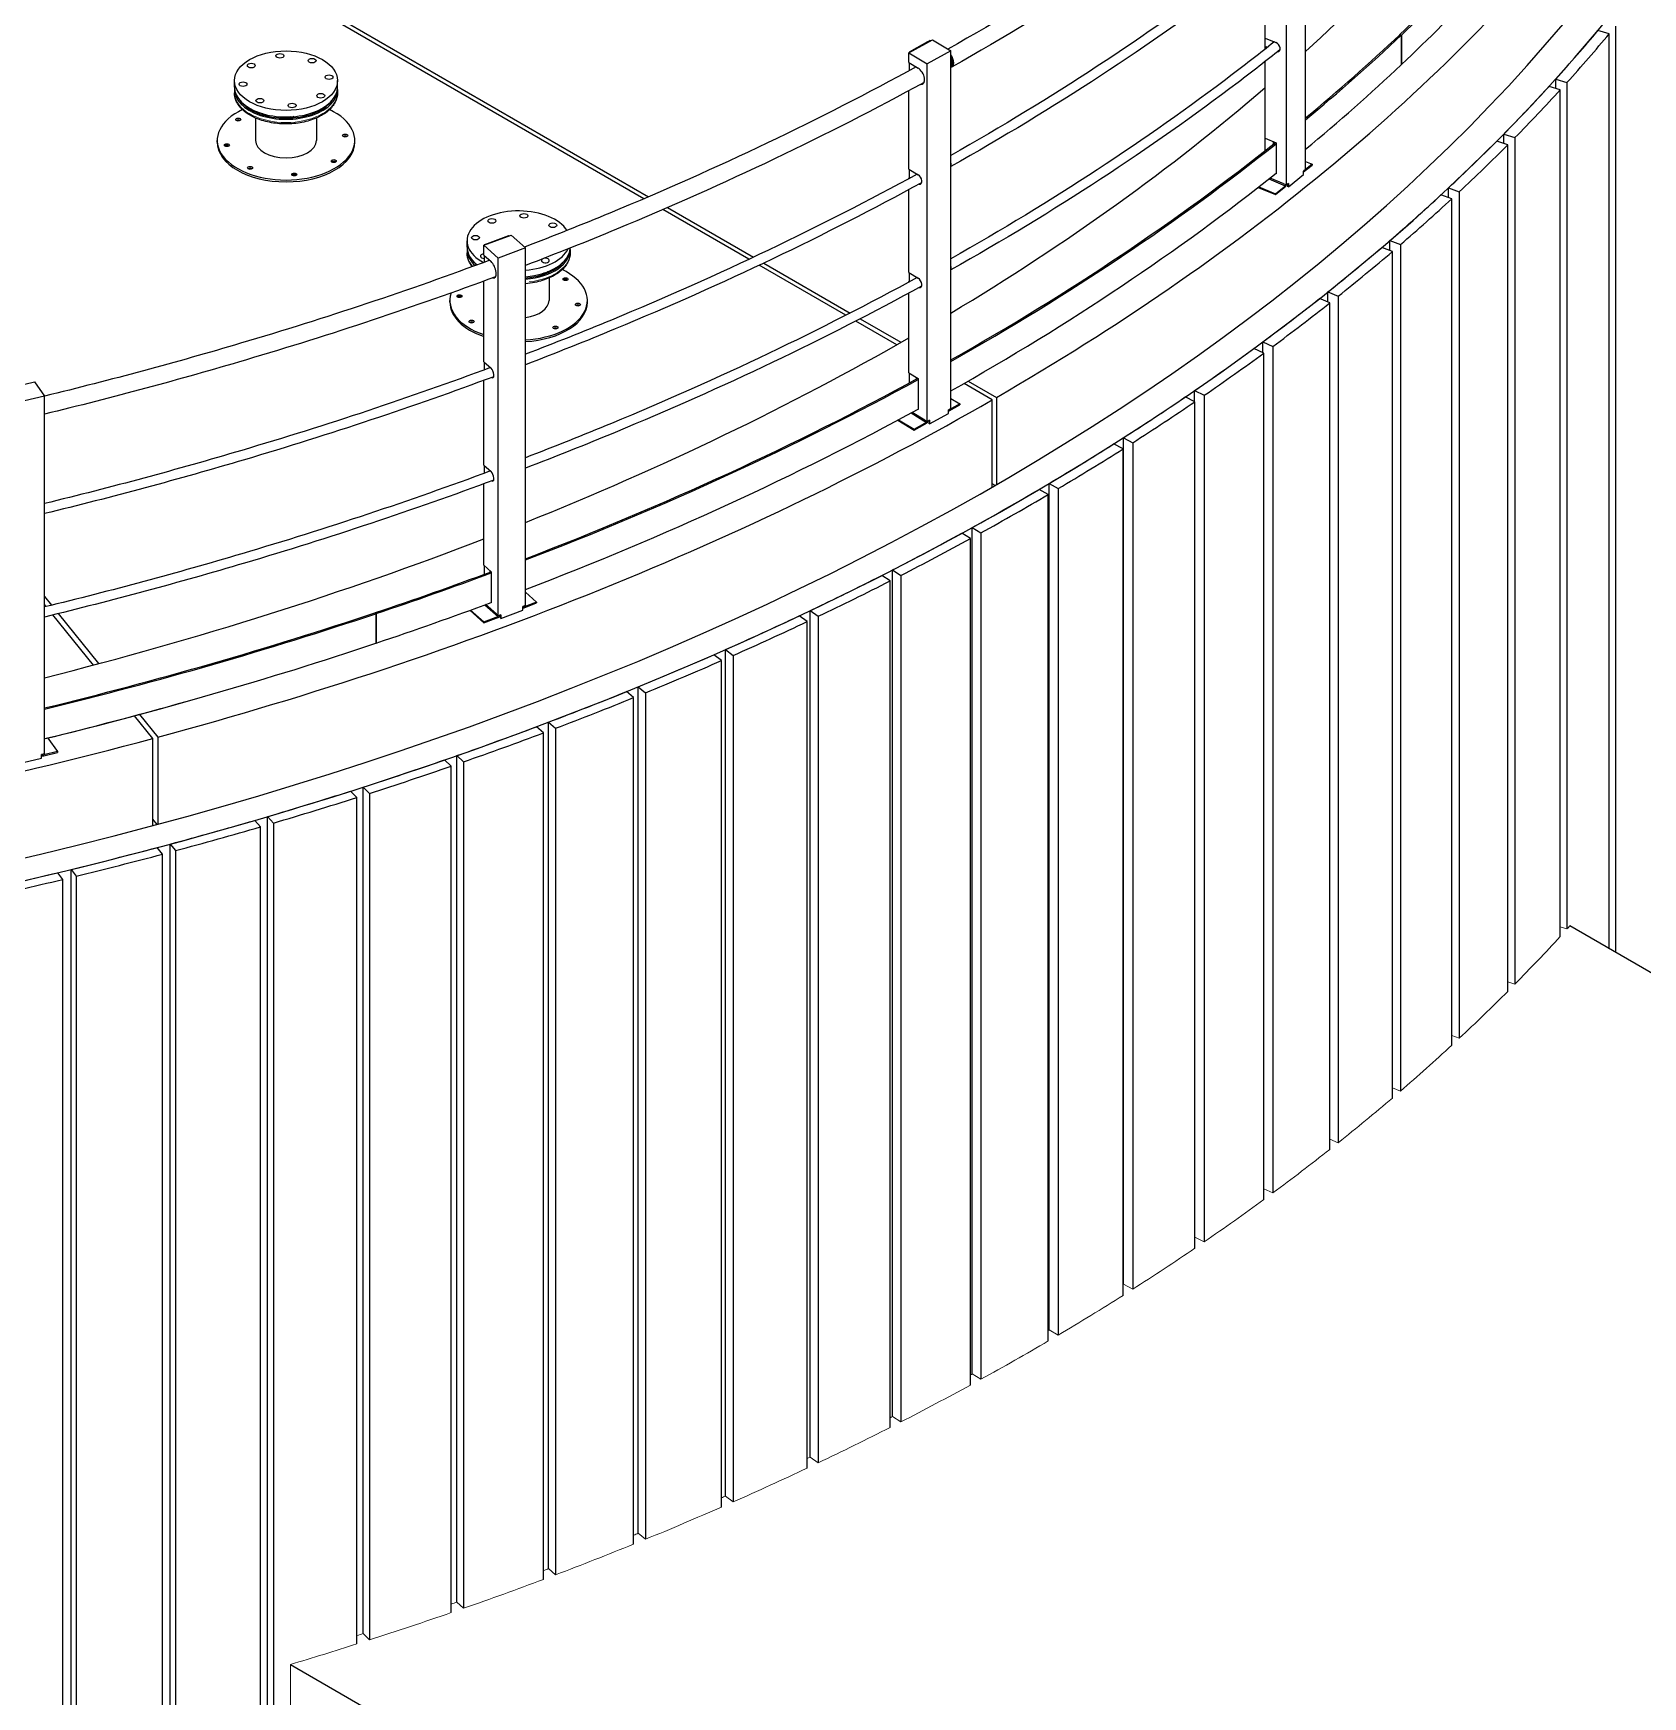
# Model space of a CAD drawing. Header units: millimetres. Extents: x 0 to 89100, y 0 to 63000.
# Drawn here: x 70620 to 73956, y 52190 to 55637 of the extents above; entities that cross this region are included whole.
import ezdxf

# ---------------------------------------------------------------- set-up
doc = ezdxf.new("R2010")
doc.units = ezdxf.units.MM
doc.header["$LTSCALE"] = 150
doc.layers.add('Visible', color=7, linetype='Continuous', lineweight=25)
doc.layers.add('Visible Narrow', color=7, linetype='Continuous', lineweight=18)

msp = doc.modelspace()

# ---------------------------------------------------------------- linework, layer by layer
at = {"layer": 'Visible'}
for p, q in [((71885.45, 55294.57), (68514.29, 57240.91)), ((68522.77, 57245.81), (71895.19, 55298.75)), ((73256.72, 55354.92), (73256.72, 56096.5)), ((73217.44, 55323.22), (73217.44, 56064.81)), ((73172.05, 55792.49), (73172.05, 55603.83)), ((73172.91, 55627.6), (73172.91, 55793.17)), ((73899.28, 55652.07), (73899.28, 53732.62)), ((72434.72, 55596.95), (72483.47, 55623.9)), ((72473.3, 55619.44), (72439.71, 55600.87)), ((72473.3, 55619.44), (72478.17, 55622.13)), ((72479.17, 55621.53), (72478.17, 55622.13)), ((72483.47, 55623.9), (72521.34, 55601.07)), ((73172.91, 55627.6), (73195.18, 55618.4)), ((73451.81, 55634.43), (73455, 55633.3)), ((73452.31, 55634.26), (73452.31, 55634.91)), ((73452.31, 55634.91), (73455.51, 55633.78)), ((73455, 55633.3), (73455, 55572.07)), ((73455.51, 55633.78), (73455.51, 55572.54)), ((73886.31, 55636.45), (73862.64, 55643)), ((73886.31, 53740.11), (73886.31, 55636.45)), ((72434.72, 55596.95), (72472.58, 55574.12)), ((72434.72, 55576.74), (72434.72, 55596.95)), ((72439.71, 55600.87), (72434.83, 55598.17)), ((72435.84, 55597.57), (72434.83, 55598.17)), ((72434.83, 55598.17), (72434.83, 55597.01)), ((72521.34, 55601.07), (72472.58, 55574.12)), ((72521.34, 54859.49), (72521.34, 55601.07)), ((73172.05, 55578.16), (73172.05, 55393.54)), ((73172.91, 55609.22), (73174.22, 55610.28)), ((73176.83, 55607.61), (73172.91, 55609.22)), ((73172.91, 55604.51), (73172.91, 55609.22)), ((73172.91, 55420), (73172.91, 55578.84)), ((73174.22, 55610.28), (73178.15, 55608.66)), ((72434.72, 55576.74), (72453.65, 55565.33)), ((72434.83, 55576.67), (72434.83, 55559.85)), ((72472.58, 54832.54), (72472.58, 55574.12)), ((72523.97, 55570.9), (72524.1, 55570.97)), ((72525.01, 55572.97), (72524.76, 55572.38)), ((73455.51, 55572.54), (73455, 55572.72)), ((73775.3, 55542.53), (73798.54, 55535.49)), ((73775.3, 55522.97), (73775.3, 55542.53)), ((71036.69, 55525.73), (71036.69, 55539.2)), ((71036.69, 55520.83), (71036.69, 55514.1)), ((71250.44, 55525.73), (71250.44, 55539.2)), ((71250.44, 55520.83), (71250.44, 55514.1)), ((72434.72, 55355.68), (72434.72, 55518.58)), ((73784.6, 55520.15), (73761.36, 55527.19)), ((73784.6, 53765.7), (73784.6, 55520.15)), ((73798.54, 55535.49), (73798.54, 53781.04)), ((71080.45, 55461.81), (71080.45, 55415.51)), ((71206.67, 55461.81), (71206.67, 55415.51)), ((71001.06, 55411.83), (71001.06, 55415.51)), ((71286.06, 55411.83), (71286.06, 55415.51)), ((73172.91, 55420), (73195.48, 55410.68)), ((73190.34, 55408.04), (73190.34, 55412.8)), ((73191.65, 55412.26), (73191.65, 55409.09)), ((73195.48, 55410.68), (73195.48, 55346.38)), ((73675.65, 55406.05), (73652.86, 55413.58)), ((73667.76, 55428.61), (73690.54, 55421.09)), ((73667.76, 55408.66), (73667.76, 55428.61)), ((73675.65, 53651.61), (73675.65, 55406.05)), ((73690.54, 55421.09), (73690.54, 53666.64)), ((73256.72, 55371.77), (73270.17, 55366.21)), ((72434.72, 55355.68), (72453.65, 55344.26)), ((72434.72, 55337.3), (72436.34, 55338.2)), ((72434.72, 55336.32), (72434.72, 55337.3)), ((72435.58, 55336.79), (72434.72, 55337.3)), ((72434.83, 55355.61), (72434.83, 55337.37)), ((72436.34, 55338.2), (72437.22, 55337.68)), ((73211.95, 55325.49), (73183.13, 55337.4)), ((73195.48, 55346.38), (73194.79, 55346.66)), ((73221.37, 55319.04), (73252.79, 55344.4)), ((73252.79, 55350.35), (73270.17, 55364.37)), ((73256.72, 55354.92), (73252.79, 55351.75)), ((73252.79, 55344.4), (73252.79, 55351.75)), ((73270.17, 55366.21), (73256.72, 55355.36)), ((73270.17, 55366.21), (73270.17, 55364.37)), ((72434.72, 55141.34), (72434.72, 55313.37)), ((73158.36, 55317.92), (73194.23, 55303.1)), ((73159.9, 55319.12), (73194.23, 55304.94)), ((73180.77, 55335.52), (73214.74, 55321.49)), ((73194.23, 55304.94), (73212.12, 55319.38)), ((73194.23, 55303.1), (73212.12, 55317.54)), ((73194.23, 55304.94), (73194.23, 55303.1)), ((73211.95, 55325.49), (73217.44, 55323.22)), ((73212.12, 55319.38), (73214.74, 55321.49)), ((73212.12, 55317.54), (73216.05, 55320.71)), ((73214.74, 55324.34), (73214.74, 55321.49)), ((73216.05, 55323.8), (73216.05, 55320.71)), ((73221.37, 55326.39), (73217.44, 55323.22)), ((73219.54, 55324.92), (73219.54, 55319.8)), ((73221.37, 55319.04), (73219.54, 55319.8)), ((73221.37, 55326.39), (73221.37, 55319.04)), ((73559.59, 55294.32), (73537.29, 55302.32)), ((73553.12, 55296.64), (73553.12, 55317.03)), ((73553.12, 55317.03), (73575.42, 55309.03)), ((73575.42, 55309.03), (73575.42, 53554.58)), ((72103.11, 55168.91), (71924.6, 55271.97)), ((71934.3, 55276.17), (72112.47, 55173.3)), ((73559.59, 53539.87), (73559.59, 55294.32)), ((71518.78, 55194.03), (71518.78, 55207.5)), ((71553.49, 55197.92), (71610.04, 55219.2)), ((71553.49, 55197.92), (71583.39, 55171.44)), ((71553.49, 55177.71), (71553.49, 55197.92)), ((71560.24, 55201.2), (71554.58, 55199.08)), ((71555.18, 55198.55), (71554.58, 55199.08)), ((71554.58, 55199.08), (71554.58, 55198.33)), ((71599.19, 55215.86), (71560.24, 55201.2)), ((71599.19, 55215.86), (71604.85, 55217.99)), ((71605.44, 55217.47), (71604.85, 55217.99)), ((71610.04, 55219.2), (71639.93, 55192.72)), ((73431.55, 55187.04), (73431.55, 55207.92)), ((73431.55, 55207.92), (73453.32, 55199.46)), ((73453.32, 55199.46), (73453.32, 53445.01)), ((71518.78, 55189.13), (71518.78, 55182.39)), ((71553.49, 55177.71), (71568.44, 55164.47)), ((71554.58, 55176.74), (71554.58, 55162.79)), ((71639.93, 55192.72), (71583.39, 55171.44)), ((71583.39, 54429.85), (71583.39, 55171.44)), ((71639.93, 54451.13), (71639.93, 55192.72)), ((71732.53, 55189.13), (71732.53, 55182.39)), ((73436.58, 55185.09), (73414.8, 55193.55)), ((73436.58, 53430.64), (73436.58, 55185.09)), ((71688.76, 55130.11), (71688.76, 55083.8)), ((72303.89, 55052.98), (72124.39, 55156.62)), ((72133.72, 55161.03), (72312.88, 55057.59)), ((72434.72, 55141.34), (72453.65, 55129.93)), ((72434.83, 55141.28), (72434.83, 55123.04)), ((71553.49, 54956.64), (71553.49, 55123.77)), ((72434.72, 55122.97), (72436.34, 55123.87)), ((72435.58, 55122.46), (72434.72, 55122.97)), ((72434.72, 55121.99), (72434.72, 55122.97)), ((72434.72, 54933.75), (72434.72, 55099.04)), ((72436.34, 55123.87), (72437.22, 55123.35)), ((73303.19, 55080.02), (73303.19, 55101.43)), ((73303.19, 55101.43), (73324.42, 55092.52)), ((71483.15, 55080.12), (71483.15, 55083.8)), ((71768.15, 55080.12), (71768.15, 55083.8)), ((73306.78, 55078.51), (73285.55, 55087.42)), ((73306.78, 53324.06), (73306.78, 55078.51)), ((73324.42, 55092.52), (73324.42, 53338.07)), ((72409.52, 54992), (72324.69, 55040.98)), ((72333.65, 55045.6), (72418.07, 54996.86)), ((73168.21, 54975.7), (73168.21, 54997.7)), ((73168.21, 54997.7), (73188.87, 54988.35)), ((71553.49, 54956.64), (71568.44, 54943.4)), ((73170.36, 54974.72), (73149.7, 54984.07)), ((73170.36, 53220.28), (73170.36, 54974.72)), ((73188.87, 54988.35), (73188.87, 53233.91)), ((71554.58, 54955.67), (71554.58, 54939.9)), ((72434.72, 54933.75), (72453.91, 54922.18)), ((72434.83, 54933.68), (72434.83, 54912.37)), ((72450.4, 54920.85), (72450.4, 54924.3)), ((72452.02, 54923.32), (72452.02, 54921.74)), ((72453.91, 54922.18), (72453.91, 54857.88)), ((70559.63, 54899.87), (70622.02, 54914.74)), ((70622.02, 54914.74), (70642.92, 54885.53)), ((71553.49, 54742.31), (71553.49, 54917.99)), ((72607.46, 54877.72), (72548.8, 54911.59)), ((72557.32, 54916.46), (72615.95, 54882.62)), ((73026.81, 54874.21), (73026.81, 54896.88)), ((73026.81, 54896.88), (73046.86, 54887.1)), ((70642.92, 54885.53), (70580.53, 54870.65)), ((70642.92, 54143.95), (70642.92, 54885.53)), ((72453.91, 54857.88), (72453.33, 54858.23)), ((72521.34, 54859.49), (72516.46, 54856.79)), ((72516.46, 54849.44), (72516.46, 54856.79)), ((72516.46, 54856.08), (72517.73, 54856.78)), ((72516.46, 54854.24), (72517.73, 54854.94)), ((72539.94, 54869.06), (72517.73, 54856.78)), ((72517.73, 54854.94), (72539.94, 54867.22)), ((72521.34, 54880.27), (72539.94, 54869.06)), ((72539.94, 54869.06), (72539.94, 54867.22)), ((72607.46, 54697.07), (72607.46, 54877.72)), ((72615.95, 54882.62), (72615.95, 54701.97)), ((73027.51, 54873.86), (73007.45, 54883.64)), ((73027.51, 53119.42), (73027.51, 54873.86)), ((73046.86, 54887.1), (73046.86, 53132.65)), ((72411.62, 54835.65), (72445.68, 54815.11)), ((72413.24, 54836.51), (72445.68, 54816.95)), ((72438.98, 54850.42), (72471.14, 54831.02)), ((72467.92, 54835.35), (72441.06, 54851.54)), ((72445.68, 54816.95), (72467.89, 54829.23)), ((72445.68, 54815.11), (72467.89, 54827.39)), ((72467.89, 54829.23), (72471.14, 54831.02)), ((72467.89, 54827.39), (72472.77, 54830.09)), ((72467.92, 54835.35), (72472.58, 54832.54)), ((72471.14, 54833.4), (72471.14, 54831.02)), ((72477.46, 54835.23), (72472.58, 54832.54)), ((72472.77, 54832.64), (72472.77, 54830.09)), ((72475.9, 54834.37), (72475.9, 54828.82)), ((72477.46, 54827.88), (72475.9, 54828.82)), ((72477.46, 54827.88), (72516.46, 54849.44)), ((72477.46, 54835.23), (72477.46, 54827.88)), ((72445.68, 54816.95), (72445.68, 54815.11)), ((72878.41, 54776.07), (72858.98, 54786.26)), ((72879.15, 53044.63), (72879.15, 54799.08)), ((72879.15, 54799.08), (72898.58, 54788.89)), ((72898.58, 54788.89), (72898.58, 53034.44)), ((72878.41, 53021.62), (72878.41, 54776.07)), ((71553.49, 54742.31), (71568.44, 54729.07)), ((71554.58, 54741.34), (71554.58, 54725.57)), ((71553.49, 54534.72), (71553.49, 54703.66)), ((72613.3, 54700.44), (72607.46, 54703.8)), ((72723.25, 54681.46), (72704.48, 54692.05)), ((72723.25, 52927.01), (72723.25, 54681.46)), ((72725.44, 52949.99), (72725.44, 54704.44)), ((72725.44, 54704.44), (72744.22, 54693.85)), ((72744.22, 54693.85), (72744.22, 52939.4)), ((72565.89, 52858.64), (72565.89, 54613.09)), ((72565.89, 54613.09), (72583.98, 54602.11)), ((72562.25, 54590.17), (72544.15, 54601.15)), ((72562.25, 52835.72), (72562.25, 54590.17)), ((72583.98, 54602.11), (72583.98, 52847.66)), ((71553.49, 54534.72), (71568.64, 54521.3)), ((71554.58, 54533.75), (71554.58, 54516.17)), ((71566.87, 54520.73), (71566.87, 54522.87)), ((71568.64, 54521.3), (71568.64, 54457)), ((72395.61, 54502.31), (72378.22, 54513.66)), ((72400.69, 54525.14), (72418.08, 54513.79)), ((72400.69, 52770.69), (72400.69, 54525.14)), ((72418.08, 54513.79), (72418.08, 52759.34)), ((71639.93, 54478.93), (71663.05, 54458.46)), ((72395.61, 52747.86), (72395.61, 54502.31)), ((70642.92, 54469.96), (70657.51, 54451.89)), ((70646.45, 54449.19), (70642.92, 54453.56)), ((71525.05, 54440.87), (71525.05, 54441.52)), ((71525.05, 54440.87), (71553.72, 54415.47)), ((71526, 54441.86), (71553.72, 54417.31)), ((71555.74, 54452.79), (71583.25, 54428.43)), ((71579.7, 54433.12), (71556.97, 54453.25)), ((71568.64, 54457), (71568.18, 54457.4)), ((71589.04, 54424.63), (71634.28, 54441.66)), ((71639.93, 54451.13), (71634.28, 54449.01)), ((71634.28, 54441.66), (71634.28, 54449.01)), ((71634.28, 54447.63), (71637.29, 54448.76)), ((71634.28, 54445.79), (71637.29, 54446.92)), ((71663.05, 54458.46), (71637.29, 54448.76)), ((71637.29, 54446.92), (71663.05, 54456.62)), ((71663.05, 54458.46), (71663.05, 54456.62)), ((72230.07, 54440.71), (72246.73, 54429)), ((72230.07, 52686.26), (72230.07, 54440.71)), ((70744.34, 54327.99), (70660.46, 54431.84)), ((70671.51, 54434.56), (70755.24, 54330.89)), ((71327.91, 54436.31), (71329.79, 54434.44)), ((71328.74, 54435.49), (71328.74, 54436.59)), ((71328.74, 54436.59), (71330.62, 54434.72)), ((71329.79, 54434.44), (71329.79, 54373.2)), ((71330.62, 54434.72), (71330.62, 54373.48)), ((71553.72, 54417.31), (71579.48, 54427.01)), ((71553.72, 54415.47), (71579.48, 54425.17)), ((71553.72, 54417.31), (71553.72, 54415.47)), ((71579.48, 54427.01), (71583.25, 54428.43)), ((71579.48, 54425.17), (71585.14, 54427.3)), ((71579.7, 54433.12), (71583.39, 54429.85)), ((71583.25, 54429.97), (71583.25, 54428.43)), ((71589.04, 54431.98), (71583.39, 54429.85)), ((71585.14, 54430.51), (71585.14, 54427.3)), ((71587.81, 54431.52), (71587.81, 54425.72)), ((71589.04, 54424.63), (71587.81, 54425.72)), ((71589.04, 54431.98), (71589.04, 54424.63)), ((72223.56, 54418.01), (72206.89, 54429.71)), ((72223.56, 52663.56), (72223.56, 54418.01)), ((72246.73, 54429), (72246.73, 52674.56)), ((71330.62, 54373.48), (71329.79, 54374.31)), ((72046.32, 54337.36), (72030.39, 54349.41)), ((72046.32, 52582.92), (72046.32, 54337.36)), ((72054.25, 54359.92), (72070.17, 54347.87)), ((72054.25, 52605.47), (72054.25, 54359.92)), ((72070.17, 54347.87), (72070.17, 52593.42)), ((71864.12, 54260.49), (71848.97, 54272.86)), ((71873.46, 54282.86), (71888.62, 54270.49)), ((71873.46, 52528.42), (71873.46, 54282.86)), ((71888.62, 54270.49), (71888.62, 52516.04)), ((71864.12, 52506.04), (71864.12, 54260.49)), ((70867.33, 54175.71), (70829.3, 54222.81)), ((70840.17, 54225.73), (70878.21, 54178.64)), ((71677.21, 54187.49), (71662.84, 54200.17)), ((71687.95, 54209.65), (71702.32, 54196.96)), ((71687.95, 52455.2), (71687.95, 54209.65)), ((70649.71, 54176.59), (70642.92, 54174.98)), ((70649.71, 54176.59), (70669.75, 54148.58)), ((70867.33, 53995.06), (70867.33, 54175.71)), ((70878.21, 54178.64), (70878.21, 53997.99)), ((71677.21, 52433.04), (71677.21, 54187.49)), ((71702.32, 54196.96), (71702.32, 52442.52)), ((70586.77, 54123.21), (70636.68, 54135.11)), ((70642.92, 54143.95), (70636.68, 54142.46)), ((70636.68, 54135.11), (70636.68, 54142.46)), ((70636.68, 54138.86), (70641.32, 54139.96)), ((70637.16, 54142.57), (70637.16, 54140.81)), ((70637.16, 54140.81), (70641.32, 54141.8)), ((70669.75, 54148.58), (70641.32, 54141.8)), ((70641.32, 54139.96), (70669.75, 54146.74)), ((70669.75, 54148.58), (70669.75, 54146.74)), ((71485.83, 54118.45), (71472.27, 54131.43)), ((71497.96, 54140.37), (71511.52, 54127.39)), ((71497.96, 52385.92), (71497.96, 54140.37)), ((71485.83, 52364), (71485.83, 54118.45)), ((71511.52, 54127.39), (71511.52, 52372.95)), ((71290.23, 54053.47), (71277.5, 54066.72)), ((71303.73, 54075.12), (71316.47, 54061.87)), ((71303.73, 52320.68), (71303.73, 54075.12)), ((71316.47, 54061.87), (71316.47, 52307.42)), ((71290.23, 52299.02), (71290.23, 54053.47)), ((70876.18, 53997.44), (70867.33, 54008.39)), ((71090.68, 53992.63), (71078.79, 54006.15)), ((71090.68, 50401.07), (71090.68, 53992.63)), ((71105.53, 54013.99), (71117.42, 54000.48)), ((71105.53, 50422.43), (71105.53, 54013.99)), ((71117.42, 54000.48), (71117.42, 50408.91)), ((70903.62, 53957.05), (70914.65, 53943.3)), ((70903.62, 50365.49), (70903.62, 53957.05)), ((70887.43, 53936.02), (70876.4, 53949.77)), ((70887.43, 50344.46), (70887.43, 53936.02)), ((70914.65, 53943.3), (70914.65, 50351.74)), ((70680.75, 53883.71), (70670.59, 53897.68)), ((70698.26, 50312.82), (70698.26, 53904.39)), ((70698.26, 53904.39), (70708.42, 53890.41)), ((70708.42, 53890.41), (70708.42, 50298.85)), ((70680.75, 50292.14), (70680.75, 53883.71)), ((74991.6, 53101.97), (73804.32, 53787.45)), ((71152.67, 52256.51), (73953.71, 50639.33))]:
    msp.add_line(p, q, dxfattribs=at)
for centre, major_axis, ratio, start_param, end_param in [((68289.52, 57194.93), (-6187.5, 0), 0.5773503, 6.0962024, 9.6168762), ((68289.52, 57194.93), (6112.5, 0), 0.5773503, 4.532673, 6.2831853), ((68289.52, 57458.25), (6052.12, 0), 0.5773503, 5.7341999, 5.8433646), ((68289.52, 57458.25), (6055.87, 0), 0.5773503, 5.7341999, 5.8428698), ((68289.52, 57397.02), (6055.87, 0), 0.5773503, 5.7341999, 5.8428698), ((68289.52, 57375.58), (6112.5, 0), 0.5773503, 5.4987687, 5.8458714), ((68289.52, 57408.04), (5872.5, 0), 0.5773503, 5.7205289, 5.8011376), ((73198.58, 55610.47), (-7.06, 8.76), 0.6640232, 6.1820069, 6.2801192), ((73195.18, 55609.21), (7.06, -8.76), 0.6640232, 5.8062086, 8.5425509), ((68289.52, 57458.25), (6052.12, 0), 0.5773503, 5.6750885, 5.734041), ((68289.52, 57458.25), (6055.87, 0), 0.5773503, 5.6741995, 5.734041), ((68289.52, 57194.93), (6187.5, 0), 0.5773503, 5.8023119, 5.8337824), ((68289.52, 57194.93), (-6213.75, 0), 0.5773503, 2.6607091, 2.6922), ((72515.05, 55583.52), (8.88, -15.79), 0.5696816, 6.0717564, 8.1250829), ((72515.05, 55583.52), (7.68, -13.66), 0.5696816, 0.1528673, 1.7501549), ((72515.05, 55583.52), (7.53, -13.4), 0.569428, 0.4135502, 1.7362648), ((72511.29, 55581.41), (8.87, -15.79), 0.5691743, 0.1422315, 1.4424311), ((73196.49, 55610.27), (7.06, -8.76), 0.6640232, 5.8082805, 6.1703427), ((73198.58, 55610.47), (-7.06, 8.76), 0.6640232, 2.4762124, 2.5998885), ((73199.89, 55611.53), (7.06, -8.76), 0.6640232, 5.6192156, 5.7802437), ((72457.4, 55550.28), (-9.43, 17.07), 0.5646904, 6.1462461, 6.4530763), ((72459.02, 55551.17), (-9.43, 17.07), 0.5646904, 0.0844183, 0.1722381), ((72453.65, 55549.4), (9.43, -17.07), 0.5646904, 5.8918638, 8.649994), ((68289.52, 57397.02), (6055.87, 0), 0.5773503, 5.6741995, 5.734041), ((71143.56, 55520.83), (106.87, 0), 0.5773503, 3.101885, 6.322893), ((71143.56, 55525.73), (-106.88, 0), 0.5773503, 0, 3.1415927), ((72455.28, 55550.3), (9.43, -17.07), 0.5646904, 5.8931831, 6.198767), ((72457.4, 55550.28), (-9.43, 17.07), 0.5646904, 2.6285537, 2.7425226), ((72459.02, 55551.17), (9.43, -17.07), 0.5646904, 5.7710867, 5.9203885), ((68289.52, 57408.04), (5872.5, 0), 0.5773503, 5.5170806, 5.6940522), ((68289.52, 57194.93), (6187.5, 0), 0.5773503, 5.765993, 5.7974635), ((68289.52, 57194.93), (-6213.75, 0), 0.5773503, 2.6243901, 2.655881), ((71143.56, 55415.51), (-142.5, 0), 0.5773503, 5.3979665, 10.3099968), ((71143.56, 55520.83), (-103.12, 0), 0.5773503, 0.4211785, 2.7204141), ((71089.41, 55470.15), (8.06, 0), 0.5773503, 2.1349014, 2.5463734), ((71215.44, 55480.38), (-8.06, 0), 0.5773503, 0.752665, 1.1079572), ((71215.44, 55477.32), (-8.06, 0), 0.5773503, 4.0695409, 4.3423479), ((71215.44, 55480.38), (8.06, 0), 0.5773503, 0.4884405, 0.7295372), ((71044.72, 55454.82), (-5.25, 0), 0.5773503, 3.7927301, 5.6320478), ((71089.41, 55467.08), (8.06, 0), 0.5773503, 0.3351246, 1.9798651), ((71089.41, 55470.15), (8.06, 0), 0.5773503, 5.7729561, 6.2651067), ((71156.1, 55460.19), (-8.06, 0), 0.5773503, 5.2361293, 6.0304336), ((71156.1, 55457.13), (-8.06, 0), 0.5773503, 4.6446265, 5.0063949), ((71156.1, 55460.19), (8.06, 0), 0.5773503, 0.490314, 1.2670094), ((71143.56, 55411.83), (142.5, 0), 0.5773503, 3.1415927, 6.2831853), ((71021.02, 55401.88), (-5.25, 0), 0.5773503, 3.7927301, 5.6320478), ((71143.56, 55415.51), (63.11, 0), 0.5773503, 3.1415927, 6.2831853), ((71266.11, 55421.78), (-5.25, 0), 0.5773503, 3.7927301, 5.6320478), ((68289.52, 57458.25), (6052.12, 0), 0.5773503, 5.4867077, 5.657256), ((68289.52, 57458.25), (6055.87, 0), 0.5773503, 5.4861022, 5.6567401), ((68289.52, 57194.93), (6187.5, 0), 0.5773503, 5.729674, 5.7611445), ((68289.52, 57194.93), (-6213.75, 0), 0.5773503, 2.5880711, 2.6195621), ((71242.4, 55368.84), (-5.25, 0), 0.5773503, 3.7927301, 5.6320478), ((71069.1, 55354.77), (-5.25, 0), 0.5773503, 3.7927301, 5.6320478), ((71160.8, 55341.08), (-5.25, 0), 0.5773503, 3.7927301, 5.6320478), ((72457.4, 55335.95), (-5.44, 9.85), 0.5646904, 0.0762664, 0.1041687), ((72453.65, 55335.07), (5.44, -9.85), 0.5646904, 5.8087927, 8.649994), ((72515.05, 55369.19), (4.94, -8.79), 0.5696816, 0.3260301, 1.257789), ((68289.52, 57397.02), (6055.87, 0), 0.5773503, 5.4861022, 5.6567401), ((72455.28, 55335.97), (5.44, -9.85), 0.5646904, 5.8106226, 6.1365086), ((72457.4, 55335.95), (-5.44, 9.85), 0.5646904, 2.4939602, 2.6775698), ((72459.02, 55336.84), (5.44, -9.85), 0.5646904, 5.6368064, 5.7215196), ((68289.52, 57194.93), (6187.5, 0), 0.5773503, 5.693355, 5.7248255), ((71625.65, 55207.5), (106.87, 0), 0.5773503, 0.3511386, 3.9655083), ((68289.52, 57194.93), (-6213.75, 0), 0.5773503, 2.5517521, 2.5832431), ((71625.65, 55189.13), (-106.87, 0), 0.5773503, 6.2434777, 6.8534576), ((71625.65, 55194.03), (-106.87, 0), 0.5773503, 0, 0.6372863), ((71625.65, 55189.13), (-103.12, 0), 0.5773503, 0.4211785, 0.5703829), ((71554.74, 55175.5), (-8.25, 0), 0.5773503, 4.8641779, 7.8353435), ((71572.4, 55149), (-6.87, 18.25), 0.4458724, 0.0202015, 0.194521), ((71568.44, 55148.55), (6.87, -18.25), 0.4458724, 5.8935199, 8.7237357), ((71625.65, 55194.03), (106.87, 0), 0.5773503, 4.8464249, 6.2553711), ((71625.65, 55189.13), (106.87, 0), 0.5773503, 4.8464249, 6.322893), ((71625.65, 55207.5), (106.87, 0), 0.5773503, 4.8464249, 6.0079263), ((71625.65, 55189.13), (-103.12, 0), 0.5773503, 1.7097374, 2.7204141), ((71681.07, 55166.55), (8.25, 0), 0.5773503, 2.4397932, 8.1694013), ((68289.52, 57194.93), (6187.5, 0), 0.5773503, 5.657036, 5.6885065), ((68289.52, 57194.93), (-6213.75, 0), 0.5773503, 2.5154331, 2.5469241), ((71570.32, 55149.26), (6.87, -18.25), 0.4458724, 5.8946949, 6.1671065), ((71572.4, 55149), (6.87, -18.25), 0.4458724, 5.7800314, 5.9448678), ((71574.28, 55149.71), (6.87, -18.25), 0.4458724, 5.7808707, 5.8639596), ((71625.65, 55083.8), (142.5, 0), 0.5773503, 4.8127838, 7.1684041), ((71681.07, 55139), (-8.06, 0), 0.5773503, 0.0612547, 0.5440707), ((71681.07, 55135.94), (-8.06, 0), 0.5773503, 5.3445713, 5.9480607), ((71681.07, 55135.94), (-8.06, 0), 0.5773503, 4.2901614, 5.0871052), ((71681.07, 55139), (8.06, 0), 0.5773503, 0.5920848, 0.992062), ((72457.4, 55121.62), (-5.44, 9.85), 0.5646904, 0.0762664, 0.1041687), ((72453.65, 55120.74), (5.44, -9.85), 0.5646904, 5.8087927, 8.649994), ((72515.05, 55154.86), (4.94, -8.79), 0.5696816, 0.3260301, 1.257789), ((71625.65, 55083.8), (-142.5, 0), 0.5773503, 6.0956747, 7.3229718), ((71723.16, 55124.12), (-5.25, 0), 0.5773503, 3.7927301, 5.6320478), ((72455.28, 55121.64), (5.44, -9.85), 0.5646904, 5.8106226, 6.1365086), ((72457.4, 55121.62), (-5.44, 9.85), 0.5646904, 2.4939602, 2.6775698), ((72459.02, 55122.51), (5.44, -9.85), 0.5646904, 5.6368064, 5.7215196), ((71625.65, 55080.12), (-142.5, 0), 0.5773503, 0, 1.0397865), ((71502.82, 55088.82), (-5.25, 0), 0.5773503, 3.7927301, 5.6320478), ((71625.65, 55083.8), (63.11, 0), 0.5773503, 4.9406645, 6.2831853), ((71625.65, 55080.12), (142.5, 0), 0.5773503, 4.8127838, 6.2831853), ((71748.48, 55071.42), (-5.25, 0), 0.5773503, 3.7927301, 5.6320478), ((68289.52, 57194.93), (6187.5, 0), 0.5773503, 5.620717, 5.6521875), ((68289.52, 57194.93), (-6213.75, 0), 0.5773503, 2.4791141, 2.5106051), ((71528.14, 55036.13), (-5.25, 0), 0.5773503, 3.7927301, 5.6320478), ((71701.85, 55023.83), (-5.25, 0), 0.5773503, 3.7927301, 5.6320478), ((68289.52, 57408.04), (5872.5, 0), 0.5773503, 5.3195362, 5.4960352), ((68289.52, 57194.93), (6187.5, 0), 0.5773503, 5.584398, 5.6158685), ((68289.52, 57194.93), (-6213.75, 0), 0.5773503, 2.4427951, 2.4742861), ((71568.44, 54934.22), (3.96, -10.53), 0.4458724, 5.8107258, 8.7237357), ((71570.32, 54934.93), (3.96, -10.53), 0.4458724, 5.8123731, 6.0810601), ((71572.4, 54934.67), (-3.96, 10.53), 0.4458724, 2.5074926, 2.6321392), ((68289.52, 57458.25), (6052.12, 0), 0.5773503, 5.2990624, 5.4711227), ((68289.52, 57458.25), (6055.87, 0), 0.5773503, 5.2986509, 5.4706529), ((68289.52, 57375.58), (6112.5, 0), 0.5773503, 5.1497029, 5.4968055), ((68289.52, 57397.02), (6055.87, 0), 0.5773503, 5.2986509, 5.4706529), ((68289.52, 57194.93), (6187.5, 0), 0.5773503, 5.548079, 5.5795495), ((68289.52, 57194.93), (-6213.75, 0), 0.5773503, 2.4064761, 2.4379671), ((68289.52, 57194.93), (6187.5, 0), 0.5773503, 5.51176, 5.5432305), ((68289.52, 57194.93), (-6213.75, 0), 0.5773503, 2.3701571, 2.4016481), ((71568.44, 54719.89), (3.96, -10.53), 0.4458724, 5.8107258, 8.7237357), ((71570.32, 54720.59), (3.96, -10.53), 0.4458724, 5.8123731, 6.0810601), ((71572.4, 54720.34), (-3.96, 10.53), 0.4458724, 2.5074926, 2.6321392), ((68289.52, 57194.93), (6187.5, 0), 0.5773503, 5.475441, 5.5069115), ((68289.52, 57194.93), (-6213.75, 0), 0.5773503, 2.3338381, 2.3653291), ((68289.52, 57408.04), (5872.5, 0), 0.5773503, 5.1247244, 5.3017218), ((68289.52, 57194.93), (6187.5, 0), 0.5773503, 5.439122, 5.4705925), ((68289.52, 57194.93), (-6213.75, 0), 0.5773503, 2.2975192, 2.3290101), ((68289.52, 57458.25), (6052.12, 0), 0.5773503, 5.2385009, 5.2849686), ((68289.52, 57458.25), (6055.87, 0), 0.5773503, 5.2385009, 5.284584), ((68289.52, 57194.93), (6187.5, 0), 0.5773503, 5.4028031, 5.4342736), ((68289.52, 57194.93), (-6213.75, 0), 0.5773503, 2.2612002, 2.2926911), ((68289.52, 57397.02), (6055.87, 0), 0.5773503, 5.2385009, 5.284584), ((68289.52, 57458.25), (6052.12, 0), 0.5773503, 5.1117785, 5.238342), ((68289.52, 57458.25), (6055.87, 0), 0.5773503, 5.1115172, 5.238342), ((68289.52, 57194.93), (6187.5, 0), 0.5773503, 5.3664841, 5.3979546), ((68289.52, 57194.93), (-6213.75, 0), 0.5773503, 2.2248812, 2.2563722), ((68289.52, 57397.02), (6055.87, 0), 0.5773503, 5.1115172, 5.238342), ((68289.52, 57375.58), (6022.5, 0), 0.5773503, 5.241562, 5.2415963), ((68289.52, 57194.93), (6187.5, 0), 0.5773503, 5.3301651, 5.3616356), ((68289.52, 57194.93), (-6213.75, 0), 0.5773503, 2.1885622, 2.2200532), ((68289.52, 57194.93), (6187.5, 0), 0.5773503, 5.2938461, 5.3253166), ((68289.52, 53591.12), (-6315, 0), 0.5773503, 6.1038739, 8.3379225), ((68289.52, 57375.58), (6022.5, 0), 0.5773503, 5.1142847, 5.1669706), ((68289.52, 57194.93), (-6213.75, 0), 0.5773503, 2.1522432, 2.1837342), ((68289.52, 57194.93), (6187.5, 0), 0.5773503, 5.2575271, 5.2889976), ((68289.52, 57375.58), (6112.5, 0), 0.5773503, 4.800637, 5.1477397), ((68289.52, 57194.93), (-6213.75, 0), 0.5773503, 2.1159242, 2.1474152), ((68289.52, 57194.93), (6187.5, 0), 0.5773503, 5.2212081, 5.2526786), ((68289.52, 57194.93), (-6213.75, 0), 0.5773503, 2.0796052, 2.1110962), ((68289.52, 57194.93), (6187.5, 0), 0.5773503, 5.1848891, 5.2163596), ((68289.52, 57194.93), (-6213.75, 0), 0.5773503, 2.0432862, 2.0747772), ((68289.52, 57194.93), (6187.5, 0), 0.5773503, 5.1485701, 5.1800406), ((68289.52, 57194.93), (-6213.75, 0), 0.5773503, 2.0069672, 2.0384582), ((68289.52, 53603.37), (-6245.17, 0), 0.5773503, 6.1828271, 8.3344441), ((68289.52, 57194.93), (6187.5, 0), 0.5773503, 5.1122511, 5.1437216), ((68289.52, 57194.93), (-6213.75, 0), 0.5773503, 1.9706482, 2.0021392), ((68289.52, 57194.93), (6187.5, 0), 0.5773503, 5.0759321, 5.1074026), ((68289.52, 57194.93), (-6213.75, 0), 0.5773503, 1.9343292, 1.9658202), ((68289.52, 53480.9), (-6315, 0), 0.5773503, 0, 2.0547372), ((68289.52, 53480.9), (-6315, 0), 0.5773503, 0, 2.0547372), ((68289.52, 53480.9), (-6315, 0), 0.5773503, 0, 2.0547372)]:
    msp.add_ellipse(centre, major_axis=major_axis, ratio=ratio, start_param=start_param, end_param=end_param, dxfattribs=at)
for centre, major_axis in [((71143.56, 55539.2), (106.88, 0)), ((71131.03, 55590.66), (-8.25, 0)), ((71197.72, 55580.71), (8.25, 0)), ((71071.68, 55570.47), (-8.25, 0)), ((71232.68, 55546.44), (8.25, 0)), ((71054.44, 55531.97), (-8.25, 0)), ((71215.44, 55507.94), (8.25, 0)), ((71089.41, 55497.7), (-8.25, 0)), ((71156.1, 55487.75), (8.25, 0)), ((71044.72, 55458.5), (-5.25, 0)), ((71021.02, 55405.55), (-5.25, 0)), ((71266.11, 55425.46), (5.25, 0)), ((71242.4, 55372.51), (5.25, 0)), ((71069.1, 55358.44), (5.25, 0)), ((71160.8, 55344.75), (5.25, 0)), ((71570.24, 55248.44), (-8.25, 0)), ((71636.61, 55259.07), (8.25, 0)), ((71696.57, 55239.49), (8.25, 0)), ((71536.32, 55213.82), (-8.25, 0)), ((71723.16, 55127.79), (-5.25, 0)), ((71502.82, 55092.5), (-5.25, 0)), ((71748.48, 55075.1), (5.25, 0)), ((71528.14, 55039.81), (5.25, 0)), ((71701.85, 55027.5), (5.25, 0))]:
    msp.add_ellipse(centre, major_axis=major_axis, ratio=0.5773503, dxfattribs=at)
for points, knots in [([(73187.83, 56055.28), (73159, 56032.23), (73129.69, 56009.39), (72921.69, 55851.42), (72726.2, 55723.56), (72515.52, 55604.58)], [4.91081265, 4.91081265, 4.91081265, 4.91081265, 4.9352992, 4.9352992, 5.08174203, 5.08174203, 5.08174203, 5.08174203]), ([(73210.31, 56026.87), (73181.3, 56003.68), (73151.79, 55980.69), (72939.53, 55819.49), (72739.51, 55688.96), (72523.93, 55567.73)], [4.91084971, 4.91084971, 4.91084971, 4.91084971, 4.9352992, 4.9352992, 5.08390601, 5.08390601, 5.08390601, 5.08390601]), ([(73190.98, 55833.19), (73162.7, 55810.61), (73133.95, 55788.23), (72926.75, 55630.86), (72731.59, 55503.16), (72521.34, 55384.32)], [4.91133738, 4.91133738, 4.91133738, 4.91133738, 4.9352992, 4.9352992, 5.08130925, 5.08130925, 5.08130925, 5.08130925]), ([(73204.11, 55817.86), (73175.53, 55795.03), (73146.47, 55772.4), (72935.37, 55612.07), (72736.11, 55482), (72521.34, 55361.15)], [4.91118645, 4.91118645, 4.91118645, 4.91118645, 4.9352992, 4.9352992, 5.08359675, 5.08359675, 5.08359675, 5.08359675]), ([(73190.98, 55618.86), (73162.7, 55596.28), (73133.95, 55573.9), (72926.75, 55416.53), (72731.59, 55288.83), (72521.34, 55169.99)], [4.91133738, 4.91133738, 4.91133738, 4.91133738, 4.9352992, 4.9352992, 5.08130925, 5.08130925, 5.08130925, 5.08130925]), ([(73204.11, 55603.53), (73175.53, 55580.7), (73146.47, 55558.07), (72935.37, 55397.74), (72736.11, 55267.67), (72521.34, 55146.82)], [4.91118645, 4.91118645, 4.91118645, 4.91118645, 4.9352992, 4.9352992, 5.08359675, 5.08359675, 5.08359675, 5.08359675]), ([(72449.48, 55567.84), (72250.27, 55458.71), (72038.09, 55357.4), (71756.72, 55240.76), (71697.78, 55217.23), (71638.13, 55194.31)], [4.35303078, 4.35303078, 4.35303078, 4.35303078, 4.48947876, 4.48947876, 4.52505629, 4.52505629, 4.52505629, 4.52505629]), ([(72524.76, 55572.38), (72524.48, 55571.71), (72524.12, 55571.06), (72523.6, 55570.37), (72523.52, 55570.26), (72523.44, 55570.17)], [0.37857031, 0.37857031, 0.37857031, 0.37857031, 0.5439904, 0.5439904, 0.57251336, 0.57251336, 0.57251336, 0.57251336]), ([(71250.44, 55514.1), (71250.44, 55507.49), (71248.77, 55500.9), (71242.34, 55488.24), (71237.4, 55482.2), (71224.53, 55471.1), (71216.4, 55466.12), (71197.95, 55457.95), (71187.6, 55454.78), (71165.82, 55450.56), (71154.41, 55449.51), (71131.63, 55449.58), (71120.26, 55450.7), (71098.63, 55455.02), (71088.38, 55458.23), (71069.98, 55466.52), (71061.83, 55471.61), (71048.66, 55483.28), (71043.57, 55489.87), (71037.97, 55502.48), (71036.69, 55508.28), (71036.69, 55514.1)], [1.3178283, 1.3178283, 1.3178283, 1.3178283, 1.6030715, 1.6030715, 1.9073416, 1.9073416, 2.2343836, 2.2343836, 2.5650498, 2.5650498, 2.8939901, 2.8939901, 3.2221336, 3.2221336, 3.5511213, 3.5511213, 3.8818133, 3.8818133, 4.2084018, 4.2084018, 4.459421, 4.459421, 4.459421, 4.459421]), ([(72466.02, 55535.6), (72265.85, 55425.98), (72052.78, 55324.28), (71766.66, 55205.66), (71703.69, 55180.59), (71639.93, 55156.21)], [4.35322652, 4.35322652, 4.35322652, 4.35322652, 4.48947876, 4.48947876, 4.52726828, 4.52726828, 4.52726828, 4.52726828]), ([(72451.58, 55345.51), (72252.61, 55236.6), (72040.76, 55135.49), (71759.38, 55018.84), (71700.01, 54995.15), (71639.93, 54972.08)], [4.35343158, 4.35343158, 4.35343158, 4.35343158, 4.48947876, 4.48947876, 4.5252697, 4.5252697, 4.5252697, 4.5252697]), ([(72461.02, 55327.68), (72261.45, 55218.45), (72049.03, 55117.08), (71764.59, 54999.16), (71702.65, 54974.48), (71639.93, 54950.47)], [4.35348676, 4.35348676, 4.35348676, 4.35348676, 4.48947876, 4.48947876, 4.52670134, 4.52670134, 4.52670134, 4.52670134]), ([(71565.68, 55166.91), (71398.65, 55104.71), (71226.27, 55047.27), (70916.33, 54955.44), (70780.71, 54918.87), (70642.92, 54885.25)], [4.53939261, 4.53939261, 4.53939261, 4.53939261, 4.63808557, 4.63808557, 4.7123358, 4.7123358, 4.7123358, 4.7123358]), ([(71529.73, 55153.63), (71526.75, 55157.3), (71524.31, 55161.21), (71520.06, 55170.77), (71518.78, 55176.58), (71518.78, 55182.39)], [4.54513887, 4.54513887, 4.54513887, 4.54513887, 4.73200058, 4.73200058, 4.98301973, 4.98301973, 4.98301973, 4.98301973]), ([(71732.53, 55182.39), (71732.53, 55175.78), (71730.86, 55169.2), (71724.43, 55156.53), (71719.49, 55150.49), (71706.62, 55139.39), (71698.49, 55134.41), (71680.04, 55126.24), (71669.69, 55123.07), (71652.64, 55119.77), (71646.32, 55118.91), (71639.93, 55118.4)], [1.8414271, 1.8414271, 1.8414271, 1.8414271, 2.1266703, 2.1266703, 2.4309404, 2.4309404, 2.7579824, 2.7579824, 3.0886486, 3.0886486, 3.2745212, 3.2745212, 3.2745212, 3.2745212]), ([(71577.87, 55132.79), (71410.17, 55070.36), (71237.17, 55012.72), (70923.28, 54919.72), (70784.22, 54882.29), (70642.92, 54847.96)], [4.53948199, 4.53948199, 4.53948199, 4.53948199, 4.63808557, 4.63808557, 4.71387157, 4.71387157, 4.71387157, 4.71387157]), ([(72451.58, 55131.18), (72252.61, 55022.27), (72040.76, 54921.16), (71759.38, 54804.51), (71700.01, 54780.82), (71639.93, 54757.75)], [4.35343158, 4.35343158, 4.35343158, 4.35343158, 4.48947876, 4.48947876, 4.5252697, 4.5252697, 4.5252697, 4.5252697]), ([(72461.02, 55113.35), (72261.45, 55004.12), (72049.03, 54902.75), (71764.59, 54784.83), (71702.65, 54760.15), (71639.93, 54736.14)], [4.35348676, 4.35348676, 4.35348676, 4.35348676, 4.48947876, 4.48947876, 4.52670134, 4.52670134, 4.52670134, 4.52670134]), ([(71567.13, 54944.56), (71400.34, 54882.49), (71228.25, 54825.16), (70917.87, 54733.2), (70781.49, 54696.43), (70642.92, 54662.66)], [4.53965781, 4.53965781, 4.53965781, 4.53965781, 4.63808557, 4.63808557, 4.71267719, 4.71267719, 4.71267719, 4.71267719]), ([(71574.1, 54925.62), (71406.88, 54863.4), (71234.38, 54805.93), (70921.74, 54713.3), (70783.44, 54676.07), (70642.92, 54641.89)], [4.53967248, 4.53967248, 4.53967248, 4.53967248, 4.63808557, 4.63808557, 4.71353251, 4.71353251, 4.71353251, 4.71353251]), ([(71567.13, 54730.23), (71400.34, 54668.16), (71228.25, 54610.83), (70917.87, 54518.87), (70781.49, 54482.1), (70642.92, 54448.32)], [4.53965781, 4.53965781, 4.53965781, 4.53965781, 4.63808557, 4.63808557, 4.71267719, 4.71267719, 4.71267719, 4.71267719]), ([(71574.1, 54711.29), (71406.88, 54649.07), (71234.38, 54591.6), (70921.74, 54498.97), (70783.44, 54461.74), (70642.92, 54427.56)], [4.53967248, 4.53967248, 4.53967248, 4.53967248, 4.63808557, 4.63808557, 4.71353251, 4.71353251, 4.71353251, 4.71353251])]:
    msp.add_open_spline(points, degree=3, knots=knots, dxfattribs=at)
at = {"layer": 'Visible Narrow'}
for p, q in [((72474.25, 55618.86), (72473.35, 55619.41)), ((72439.76, 55600.84), (72440.66, 55600.29)), ((73212.12, 55317.63), (73212.12, 55319.28)), ((71560.27, 55201.18), (71560.8, 55200.71)), ((71599.76, 55215.37), (71599.22, 55215.84)), ((72517.73, 54856.69), (72517.73, 54855.03)), ((72467.89, 54827.48), (72467.89, 54829.14)), ((71637.29, 54448.67), (71637.29, 54447.02)), ((71579.48, 54425.26), (71579.48, 54426.92)), ((70641.32, 54141.71), (70641.32, 54140.06)), ((73784.6, 53785.26), (73798.54, 53781.04)), ((73675.65, 53671.56), (73690.54, 53666.64)), ((73559.59, 53560.26), (73575.42, 53554.58)), ((73436.58, 53451.52), (73453.32, 53445.01)), ((73306.78, 53345.48), (73324.42, 53338.07)), ((73170.36, 53242.28), (73188.87, 53233.91)), ((73027.51, 53142.09), (73046.86, 53132.65)), ((72879.15, 53044.63), (72898.58, 53034.44)), ((72725.44, 52949.99), (72744.22, 52939.4)), ((72565.89, 52858.64), (72583.98, 52847.66)), ((72400.69, 52770.69), (72418.08, 52759.34)), ((72230.07, 52686.26), (72246.73, 52674.56)), ((72054.25, 52605.47), (72070.17, 52593.42)), ((71873.46, 52528.42), (71888.62, 52516.04)), ((71687.95, 52455.2), (71702.32, 52442.52)), ((71497.96, 52385.92), (71511.52, 52372.95)), ((71303.73, 52320.68), (71316.47, 52307.42)), ((71152.67, 50419.4), (71152.67, 52256.51))]:
    msp.add_line(p, q, dxfattribs=at)
for centre, major_axis, ratio, start_param, end_param in [((72514.52, 55583.22), (7.74, -13.78), 0.569428, 0.4776604, 1.6316443), ((71143.56, 55514.1), (106.87, 0), 0.5773503, 3.2986723, 6.1261057), ((71625.65, 55182.39), (-106.87, 0), 0.5773503, 0.023902, 0.4541377), ((71625.65, 55182.39), (106.87, 0), 0.5773503, 4.918263, 6.2113473), ((68289.52, 55440.49), (6213.75, 0), 0.5773503, 5.8023017, 5.804315), ((68289.52, 55440.49), (6213.75, 0), 0.5773503, 5.7659827, 5.7974737), ((68289.52, 55440.49), (6213.75, 0), 0.5773503, 5.7296637, 5.7611547), ((68289.52, 55440.49), (6213.75, 0), 0.5773503, 5.6933447, 5.7248357), ((68289.52, 55440.49), (6213.75, 0), 0.5773503, 5.6570257, 5.6885167), ((68289.52, 55440.49), (6213.75, 0), 0.5773503, 5.6207068, 5.6521977), ((68289.52, 55440.49), (6213.75, 0), 0.5773503, 5.5843878, 5.6158787), ((68289.52, 55440.49), (6213.75, 0), 0.5773503, 5.5480688, 5.5795598), ((68289.52, 55440.49), (6187.5, 0), 0.5773503, 5.5478994, 5.548079), ((68289.52, 55440.49), (6213.75, 0), 0.5773503, 5.5117498, 5.5432408), ((68289.52, 55440.49), (6213.75, 0), 0.5773503, 5.4754308, 5.5069218), ((68289.52, 55440.49), (6187.5, 0), 0.5773503, 5.511252, 5.51176), ((68289.52, 55440.49), (6187.5, 0), 0.5773503, 5.4746283, 5.475441), ((68289.52, 55440.49), (6213.75, 0), 0.5773503, 5.4391118, 5.4706028), ((68289.52, 55440.49), (6187.5, 0), 0.5773503, 5.4380251, 5.439122), ((68289.52, 55440.49), (6213.75, 0), 0.5773503, 5.4027928, 5.4342838), ((68289.52, 55440.49), (6187.5, 0), 0.5773503, 5.4014397, 5.4028031), ((68289.52, 55440.49), (6213.75, 0), 0.5773503, 5.3664738, 5.3979648), ((68289.52, 55440.49), (6213.75, 0), 0.5773503, 5.3301548, 5.3616458), ((68289.52, 55440.49), (6187.5, 0), 0.5773503, 5.3648699, 5.3664841), ((68289.52, 55440.49), (6187.5, 0), 0.5773503, 5.3283137, 5.3301651), ((68289.52, 55440.49), (6213.75, 0), 0.5773503, 5.2938358, 5.3253268), ((68289.52, 55440.49), (6187.5, 0), 0.5773503, 5.2917694, 5.2938461), ((68289.52, 55440.49), (6213.75, 0), 0.5773503, 5.2575169, 5.2890078), ((68289.52, 55440.49), (6187.5, 0), 0.5773503, 5.2552356, 5.2575271), ((68289.52, 55440.49), (6213.75, 0), 0.5773503, 5.2211979, 5.2526888), ((68289.52, 55440.49), (6187.5, 0), 0.5773503, 5.218711, 5.2212081), ((68289.52, 55440.49), (6213.75, 0), 0.5773503, 5.1912593, 5.2163699)]:
    msp.add_ellipse(centre, major_axis=major_axis, ratio=ratio, start_param=start_param, end_param=end_param, dxfattribs=at)
msp.add_open_spline([(73190.98, 55618.86), (73191.15, 55619), (73191.32, 55619.12), (73191.51, 55619.23), (73191.52, 55619.23), (73191.53, 55619.24)], degree=3, knots=[4.85860691, 4.85860691, 4.85860691, 4.85860691, 4.97976037, 4.97976037, 4.98773719, 4.98773719, 4.98773719, 4.98773719], dxfattribs=at)

doc.saveas('drawing.dxf')
